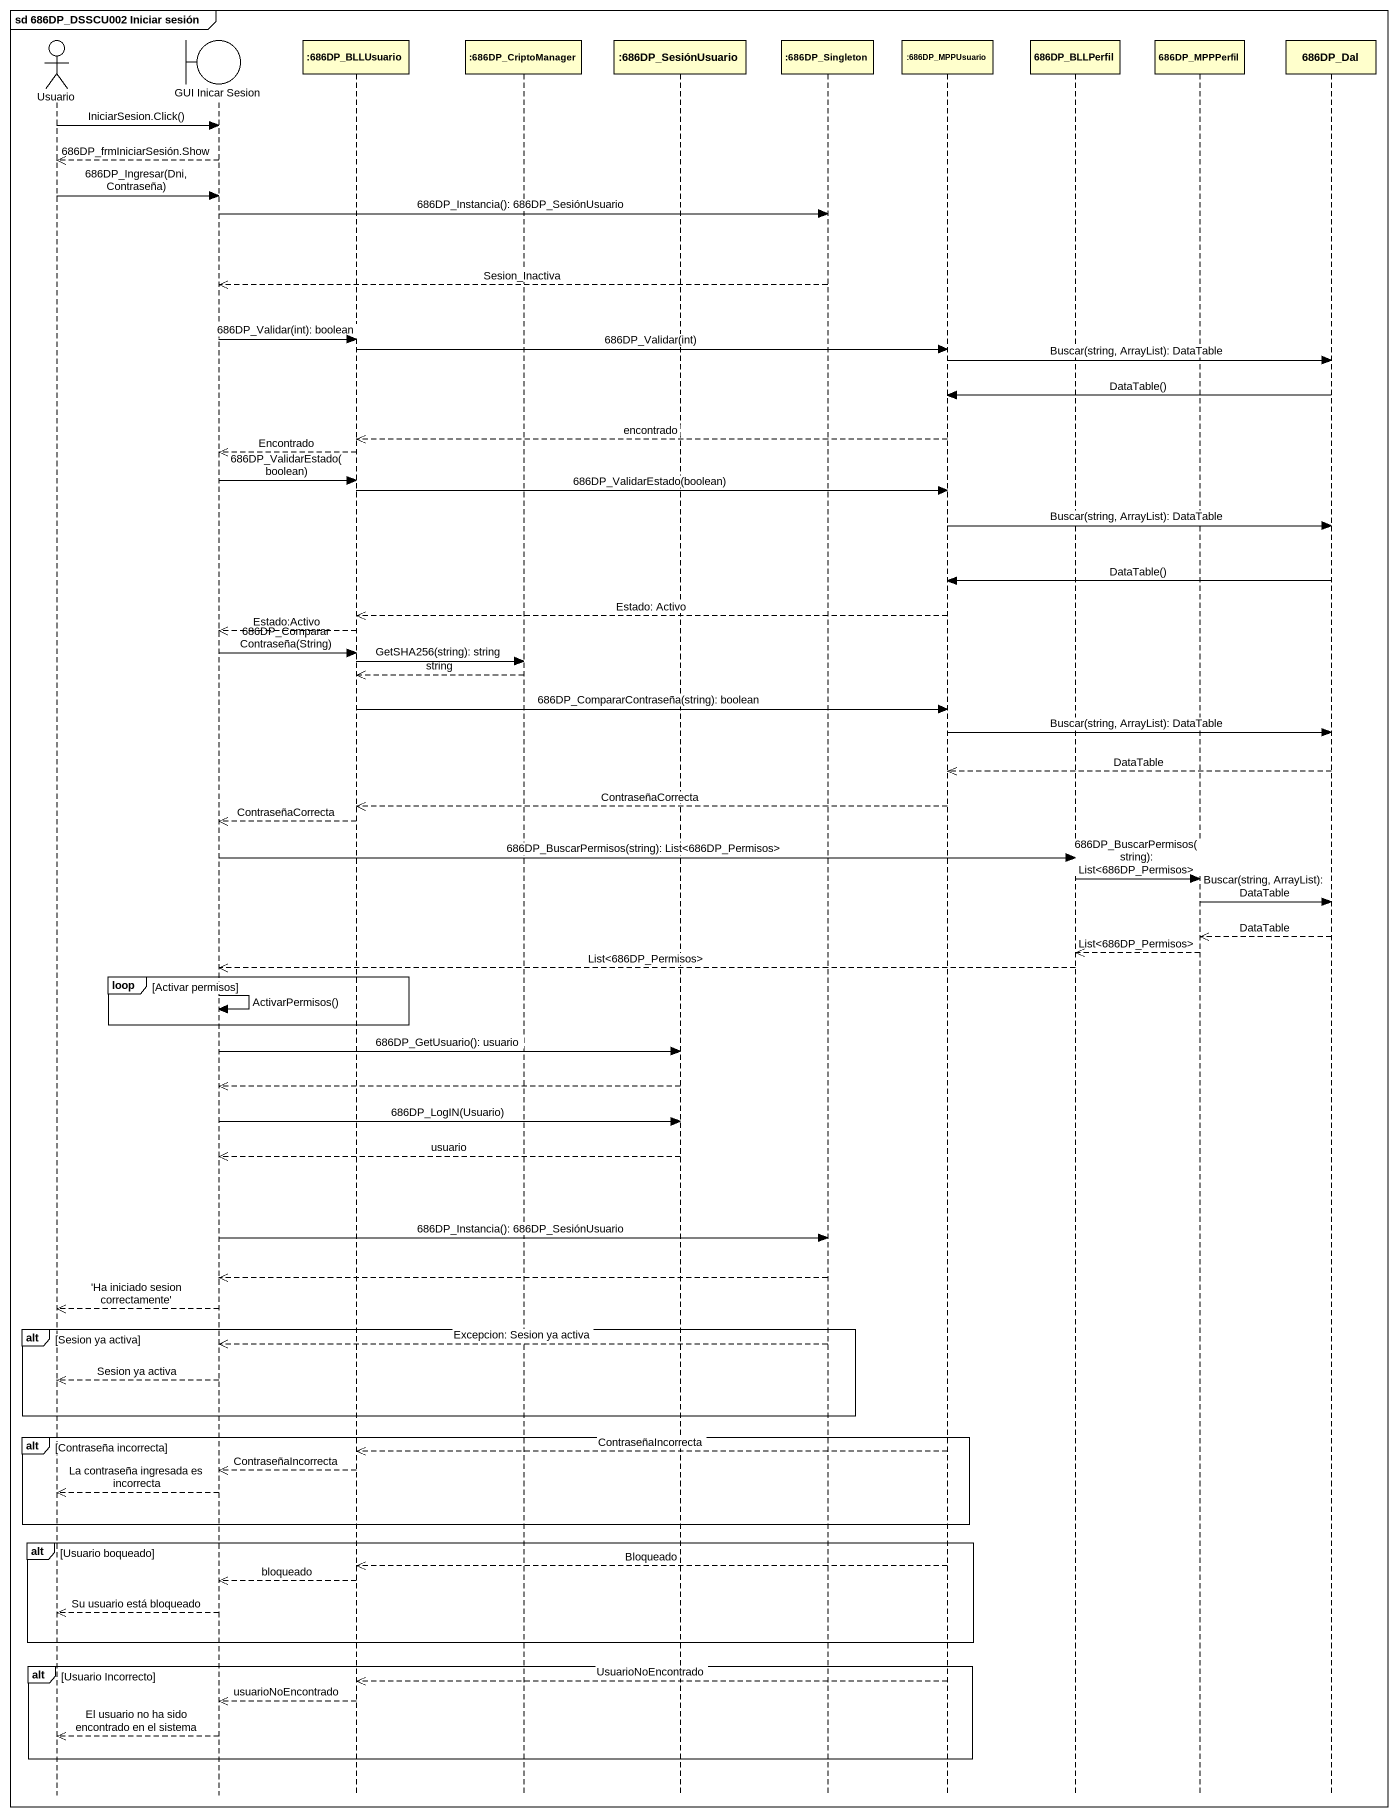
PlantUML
@startuml
mainframe sd 686DP_DSSCU002 Iniciar sesión
hide footbox
actor Usuario
boundary "GUI Inicar Sesion" as GUI_Inicar_Sesion
participant ":686DP_BLLUsuario" as o686DP_BLLUsuario
participant ":686DP_CriptoManager" as o686DP_CriptoManager
participant ":686DP_SesiónUsuario" as o686DP_SesiónUsuario
participant ":686DP_Singleton" as o686DP_Singleton
participant ":686DP_MPPUsuario" as o686DP_MPPUsuario
participant "686DP_BLLPerfil" as c686DP_BLLPerfil
participant "686DP_MPPPerfil" as c686DP_MPPPerfil
participant "686DP_Dal" as c686DP_Dal

Usuario -> GUI_Inicar_Sesion : IniciarSesion.Click()
GUI_Inicar_Sesion -->> Usuario : 686DP_frmIniciarSesión.Show
Usuario -> GUI_Inicar_Sesion : 686DP_Ingresar(Dni,Contraseña)
GUI_Inicar_Sesion -> o686DP_Singleton : 686DP_Instancia(): 686DP_SesiónUsuario
o686DP_Singleton -->> GUI_Inicar_Sesion : Sesion_Inactiva
GUI_Inicar_Sesion -> o686DP_BLLUsuario : 686DP_Validar(int): boolean
o686DP_BLLUsuario -> o686DP_MPPUsuario : 686DP_Validar(int)
o686DP_MPPUsuario -> c686DP_Dal : Buscar(string, ArrayList): DataTable
c686DP_Dal -> o686DP_MPPUsuario : DataTable()
o686DP_MPPUsuario -->> o686DP_BLLUsuario : encontrado
o686DP_BLLUsuario -->> GUI_Inicar_Sesion : Encontrado
GUI_Inicar_Sesion -> o686DP_BLLUsuario : 686DP_ValidarEstado(boolean)
o686DP_BLLUsuario -> o686DP_MPPUsuario : 686DP_ValidarEstado(boolean)
o686DP_MPPUsuario -> c686DP_Dal : Buscar(string, ArrayList): DataTable
c686DP_Dal -> o686DP_MPPUsuario : DataTable()
o686DP_MPPUsuario -->> o686DP_BLLUsuario : Estado: Activo
o686DP_BLLUsuario -->> GUI_Inicar_Sesion : Estado:Activo
GUI_Inicar_Sesion -> o686DP_BLLUsuario : 686DP_CompararContraseña(String)
o686DP_BLLUsuario -> o686DP_CriptoManager : GetSHA256(string): string
o686DP_CriptoManager -->> o686DP_BLLUsuario : string
o686DP_BLLUsuario -> o686DP_MPPUsuario : 686DP_CompararContraseña(string): boolean
o686DP_MPPUsuario -> c686DP_Dal : Buscar(string, ArrayList): DataTable
c686DP_Dal -->> o686DP_MPPUsuario : DataTable
o686DP_MPPUsuario -->> o686DP_BLLUsuario : ContraseñaCorrecta
o686DP_BLLUsuario -->> GUI_Inicar_Sesion : ContraseñaCorrecta
GUI_Inicar_Sesion -> c686DP_BLLPerfil : 686DP_BuscarPermisos(string): List<686DP_Permisos>
c686DP_BLLPerfil -> c686DP_MPPPerfil : 686DP_BuscarPermisos(string): List<686DP_Permisos>
c686DP_MPPPerfil -> c686DP_Dal : Buscar(string, ArrayList): DataTable
c686DP_Dal -->> c686DP_MPPPerfil : DataTable
c686DP_MPPPerfil -->> c686DP_BLLPerfil : List<686DP_Permisos>
c686DP_BLLPerfil -->> GUI_Inicar_Sesion : List<686DP_Permisos>
loop Activar permisos
  GUI_Inicar_Sesion -> GUI_Inicar_Sesion : ActivarPermisos()
end
GUI_Inicar_Sesion -> o686DP_SesiónUsuario : 686DP_GetUsuario(): usuario
o686DP_SesiónUsuario -->> GUI_Inicar_Sesion
GUI_Inicar_Sesion -> o686DP_SesiónUsuario : 686DP_LogIN(Usuario)
o686DP_SesiónUsuario -->> GUI_Inicar_Sesion : usuario
GUI_Inicar_Sesion -> o686DP_Singleton : 686DP_Instancia(): 686DP_SesiónUsuario
o686DP_Singleton -->> GUI_Inicar_Sesion
GUI_Inicar_Sesion -->> Usuario : 'Ha iniciado sesion correctamente'
alt Sesion ya activa
  o686DP_Singleton -->> GUI_Inicar_Sesion : Excepcion: Sesion ya activa
  GUI_Inicar_Sesion -->> Usuario : Sesion ya activa
end
alt Contraseña incorrecta
  o686DP_MPPUsuario -->> o686DP_BLLUsuario : ContraseñaIncorrecta
  o686DP_BLLUsuario -->> GUI_Inicar_Sesion : ContraseñaIncorrecta
  GUI_Inicar_Sesion -->> Usuario : La contraseña ingresada es incorrecta
end
alt Usuario boqueado
  o686DP_MPPUsuario -->> o686DP_BLLUsuario : Bloqueado
  o686DP_BLLUsuario -->> GUI_Inicar_Sesion : bloqueado
  GUI_Inicar_Sesion -->> Usuario : Su usuario está bloqueado
end
alt Usuario Incorrecto
  o686DP_MPPUsuario -->> o686DP_BLLUsuario : UsuarioNoEncontrado
  o686DP_BLLUsuario -->> GUI_Inicar_Sesion : usuarioNoEncontrado
  GUI_Inicar_Sesion -->> Usuario : El usuario no ha sido encontrado en el sistema
end
@enduml
